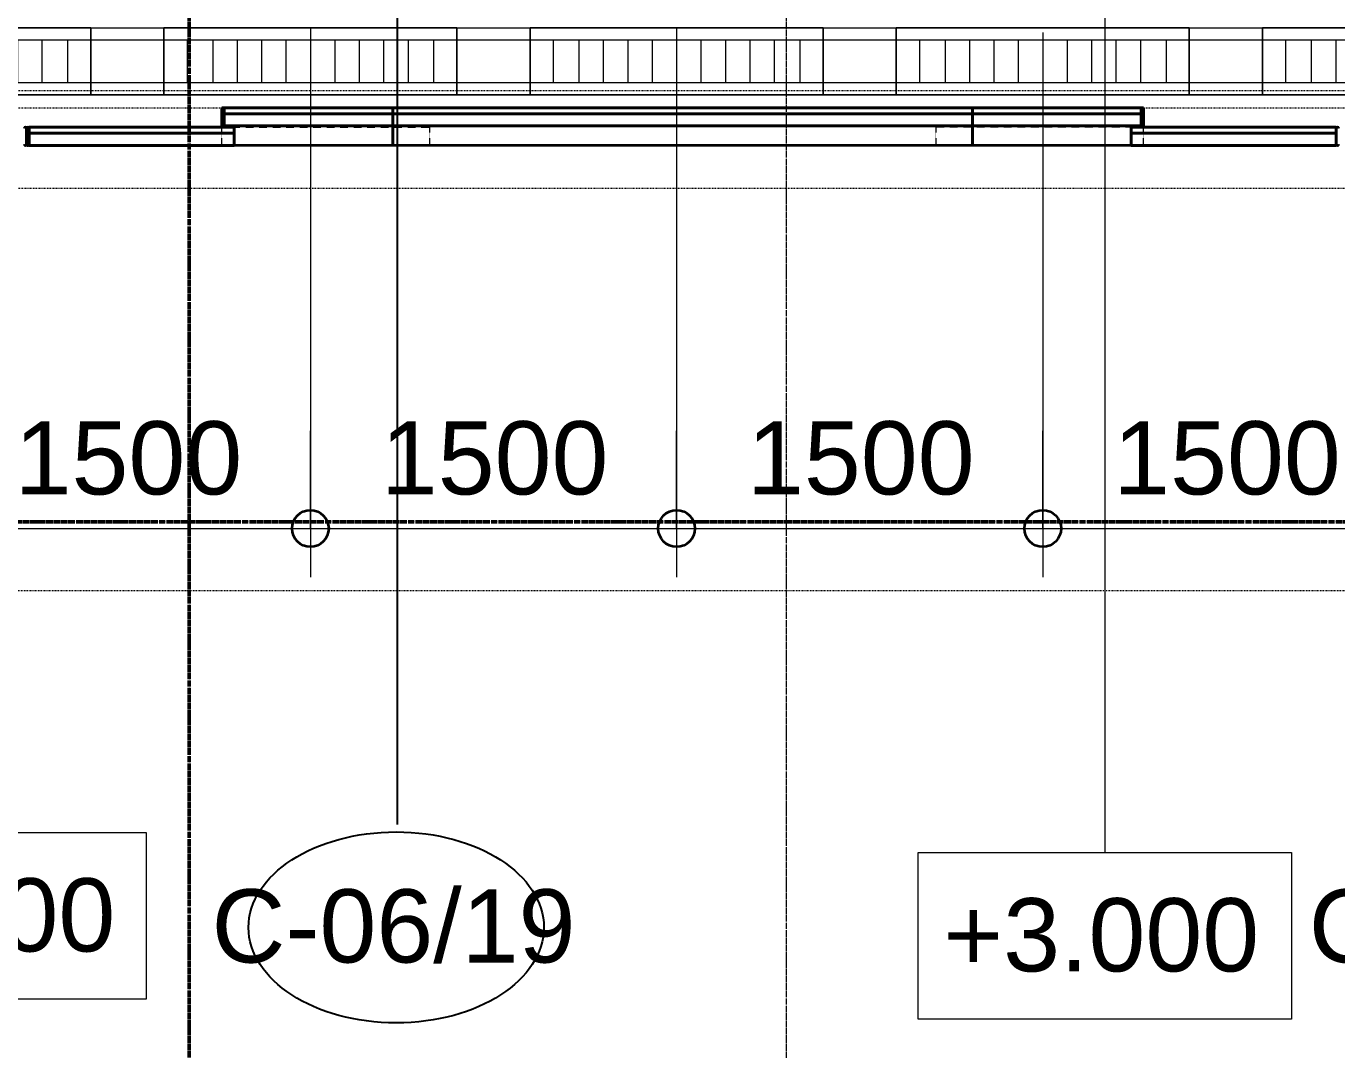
# Model space of a CAD drawing. Header units: millimetres. Extents: x -794326 to -715748, y -17796 to 22353.
# Drawn here: x -781996 to -776628, y -3761 to 433 of the extents above; entities that cross this region are included whole.
import ezdxf

# ---------------------------------------------------------------- set-up
doc = ezdxf.new("R2010")
doc.units = ezdxf.units.MM
for name, pattern in [('DASH', [6.35, 3.175, -3.175]), ('DPA_Grid _ Level 100', [10, 5.5, -1.6, 1.3, -1.6]), ('DPA_Hidden 50', [3, 2, -1]), ('DPA_Hidden 500', [1.4, 0.8, -0.6])]:
    doc.linetypes.add(name, pattern=pattern)
for name, color, linetype, lineweight in [('A-ANNO-DIMS', 1, 'Continuous', 9), ('A-ANNO-DIMS-100', 1, 'Continuous', 9), ('A-ANNO-NOTE', 3, 'Continuous', 25), ('A-DETL', 1, 'Continuous', 70), ('A-GENM', 1, 'Continuous', 9), ('A-GENM-HDLN', 2, 'DPA_Hidden 500', 9), ('A-GLAZ-CURT', 2, 'Continuous', 9), ('G-ANNO-SECL', 3, 'Continuous', 9), ('G-ANNO-TEXT', 3, 'Continuous', 9), ('Q-SPCQ', 2, 'Continuous', 35), ('Q-SPCQ-HDLN', 2, 'DASH', 9), ('S-GRID', 251, 'Continuous', 9)]:
    doc.layers.add(name, color=color, linetype=linetype, lineweight=lineweight)
doc.styles.add('Arial_2', font='arial.ttf', dxfattribs={"height": 300})
doc.dimstyles.new('DPA-DIM-3_0_C-C', dxfattribs={"dimscale": 304.8, "dimtxt": 306.07782, "dimasz": 0.492126, "dimexe": 0.656168, "dimexo": 0.0625, "dimgap": 0.164042, "dimtad": 1, "dimdec": 0, "dimzin": 0, "dimdsep": 46, "dimtxsty": 'Arial_2', "dimblk1": 'DOTBLANK', "dimblk2": 'DOTBLANK', "dimsah": 1, "dimcen": 0.09, "dimdle": 0.656168, "dimadec": 8, "dimazin": 0, "dimtfac": 1, "dimtdec": 4, "dimtix": 1, "dimtmove": 0, "dimatfit": 3, "dimfxl": 1.312336, "dimfxlon": 1, "dimtvp": 1, "dimtolj": 1, "dimtzin": 0, "dimarcsym": 2})

# ---------------------------------------------------------------- blocks, each defined once
blk = doc.blocks.new('DPA_Speciality_PlatformScreenDoor - Length_135300-12767973-4282-01 ENLARGED LOWER PLATFORM LEVEL - REFLECTED CEILING PLAN - SHEET 3')
at = {"layer": 'A-GENM'}
for p, q in [((60087.5, -250), (59889.7, -250)), ((59889.7, -250), (60087.5, -250)), ((59982.5, -250), (59892.5, -250)), ((59892.5, -250), (59982.5, -250)), ((59992.5, -250), (60082.5, -250)), ((60082.5, -250), (59992.5, -250)), ((64462.5, -250), (64660.3, -250)), ((64660.3, -250), (64462.5, -250)), ((64557.5, -250), (64467.5, -250)), ((64467.5, -250), (64557.5, -250)), ((64567.5, -250), (64657.5, -250)), ((64657.5, -250), (64567.5, -250)), ((60640.3, -330), (60764.1, -330)), ((60650.9, -330), (60704, -330)), ((60700.4, -330), (60753.5, -330)), ((62240.3, -330), (62364.1, -330)), ((62250.9, -330), (62304, -330)), ((62300.4, -330), (62353.5, -330))]:
    blk.add_line(p, q, dxfattribs=at)
at = {"layer": 'A-GENM-HDLN'}
for p, q in [((60387.5, -175), (60387.5, -250)), ((60387.5, -175), (61237.5, -175)), ((61237.5, -250), (61237.5, -175)), ((63312.5, -250), (63312.5, -175)), ((64162.5, -175), (63312.5, -175)), ((64162.5, -175), (64162.5, -250)), ((60387.5, -250), (61237.5, -250)), ((64162.5, -250), (63312.5, -250))]:
    blk.add_line(p, q, dxfattribs=at)
at = {"layer": 'Q-SPCQ', "linetype": 'DASH', "lineweight": 9}
blk.add_line((3946, 1650), (73451.3, 1650), dxfattribs=at)
at = {"layer": 'Q-SPCQ'}
for p, q in [((60437.5, -175), (59597.5, -175)), ((59597.5, -175), (60437.5, -175)), ((59597.5, -175), (59597.5, -225)), ((59597.5, -175), (59597.5, -225)), ((59597.5, -245), (59597.5, -180)), ((59597.5, -180), (59597.5, -245)), ((59627.5, -175), (60407.5, -175)), ((60407.5, -175), (59627.5, -175)), ((60407.5, -175), (59627.5, -175)), ((59627.5, -175), (60407.5, -175)), ((60387.5, -175), (61087.5, -175)), ((60437.5, -225), (60437.5, -175)), ((60437.5, -175), (60437.5, -225)), ((61087.5, -175), (61087.5, -330)), ((61087.5, -175), (63462.5, -175)), ((61087.5, -330), (61087.5, -175)), ((61087.5, -200), (61087.5, -175.9)), ((61087.5, -175.9), (61087.5, -200)), ((61087.5, -305), (61087.5, -200)), ((61087.5, -200), (61087.5, -305)), ((63462.5, -175), (63462.5, -330)), ((63462.5, -175), (64162.5, -175)), ((63462.5, -330), (63462.5, -175)), ((63462.5, -200), (63462.5, -175.9)), ((63462.5, -175.9), (63462.5, -200)), ((63462.5, -305), (63462.5, -200)), ((63462.5, -200), (63462.5, -305)), ((64112.5, -175), (64952.5, -175)), ((64952.5, -175), (64112.5, -175)), ((64112.5, -175), (64112.5, -225)), ((64112.5, -225), (64112.5, -175)), ((64922.5, -175), (64142.5, -175)), ((64142.5, -175), (64922.5, -175)), ((64142.5, -175), (64922.5, -175)), ((64922.5, -175), (64142.5, -175)), ((64952.5, -225), (64952.5, -175)), ((64952.5, -225), (64952.5, -175)), ((64952.5, -180), (64952.5, -245)), ((64952.5, -245), (64952.5, -180)), ((64962.5, -245), (64962.5, -180)), ((64962.5, -180), (64962.5, -245)), ((64962.5, -180), (64962.5, -245)), ((64962.5, -245), (64962.5, -180)), ((59597.5, -225), (60437.5, -225)), ((60437.5, -225), (59597.5, -225)), ((59597.5, -250), (59597.5, -225)), ((59597.5, -225), (59597.5, -250)), ((60437.5, -225), (59597.5, -225)), ((59597.5, -225), (59597.5, -250)), ((59597.5, -250), (59597.5, -225)), ((59597.5, -225), (60437.5, -225)), ((60437.5, -225), (59597.5, -225)), ((59597.5, -225), (60437.5, -225)), ((59597.5, -250), (60437.5, -250)), ((60437.5, -250), (59597.5, -250)), ((59597.5, -250), (60437.5, -250)), ((60437.5, -250), (59597.5, -250)), ((60407.5, -225), (59627.5, -225)), ((59627.5, -225), (60407.5, -225)), ((59627.5, -225), (60407.5, -225)), ((60407.5, -225), (59627.5, -225)), ((60387.5, -225), (59647.5, -225)), ((59647.5, -225), (60387.5, -225)), ((60387.5, -225), (59647.5, -225)), ((59647.5, -225), (60387.5, -225)), ((60387.5, -250), (59647.5, -250)), ((59647.5, -250), (60387.5, -250)), ((60387.5, -250), (59647.5, -250)), ((59647.5, -250), (60387.5, -250)), ((60387.5, -305), (60387.5, -250)), ((60387.5, -250), (60387.5, -330)), ((60397.5, -255), (60387.5, -255)), ((60387.5, -255), (60387.5, -330)), ((60387.5, -330), (60387.5, -255)), ((60387.5, -255), (60397.5, -255)), ((60397.5, -330), (60397.5, -255)), ((60397.5, -255), (60397.5, -330)), ((61087.5, -255), (60397.5, -255)), ((60397.5, -255), (61087.5, -255)), ((60397.5, -255), (60397.5, -305)), ((60397.5, -255), (60397.5, -305)), ((60437.5, -225), (60437.5, -250)), ((60437.5, -225), (60437.5, -250)), ((60437.5, -250), (60437.5, -225)), ((60437.5, -225), (60437.5, -250)), ((60447.5, -255), (61027.5, -255)), ((61027.5, -255), (60447.5, -255)), ((61037.5, -255), (60447.5, -255)), ((60447.5, -255), (61037.5, -255)), ((63462.5, -255), (61087.5, -255)), ((61087.5, -255), (63462.5, -255)), ((61087.5, -255), (61087.5, -305)), ((61087.5, -255), (61087.5, -305)), ((61087.5, -305), (61087.5, -255)), ((61087.5, -255), (61087.5, -305)), ((63412.5, -255), (61137.5, -255)), ((61137.5, -255), (63412.5, -255)), ((61147.5, -255), (63402.5, -255)), ((63402.5, -255), (61147.5, -255)), ((63462.5, -255), (64152.5, -255)), ((64152.5, -255), (63462.5, -255)), ((63462.5, -255), (63462.5, -305)), ((63462.5, -305), (63462.5, -255)), ((63462.5, -305), (63462.5, -255)), ((63462.5, -255), (63462.5, -305)), ((63512.5, -255), (64102.5, -255)), ((64102.5, -255), (63512.5, -255)), ((64102.5, -255), (63522.5, -255)), ((63522.5, -255), (64102.5, -255)), ((64952.5, -225), (64112.5, -225)), ((64112.5, -225), (64952.5, -225)), ((64112.5, -250), (64112.5, -225)), ((64112.5, -250), (64112.5, -225)), ((64952.5, -225), (64112.5, -225)), ((64112.5, -225), (64112.5, -250)), ((64112.5, -250), (64112.5, -225)), ((64112.5, -225), (64952.5, -225)), ((64112.5, -225), (64952.5, -225)), ((64952.5, -225), (64112.5, -225)), ((64952.5, -250), (64112.5, -250)), ((64112.5, -250), (64952.5, -250)), ((64112.5, -250), (64952.5, -250)), ((64952.5, -250), (64112.5, -250)), ((64142.5, -225), (64922.5, -225)), ((64922.5, -225), (64142.5, -225)), ((64922.5, -225), (64142.5, -225)), ((64142.5, -225), (64922.5, -225)), ((64152.5, -255), (64152.5, -330)), ((64162.5, -255), (64152.5, -255)), ((64152.5, -255), (64162.5, -255)), ((64152.5, -330), (64152.5, -255)), ((64152.5, -305), (64152.5, -255)), ((64152.5, -305), (64152.5, -255)), ((64162.5, -225), (64902.5, -225)), ((64902.5, -225), (64162.5, -225)), ((64162.5, -225), (64902.5, -225)), ((64902.5, -225), (64162.5, -225)), ((64162.5, -250), (64902.5, -250)), ((64902.5, -250), (64162.5, -250)), ((64162.5, -250), (64902.5, -250)), ((64902.5, -250), (64162.5, -250)), ((64162.5, -330), (64162.5, -250)), ((64162.5, -250), (64162.5, -305)), ((64162.5, -330), (64162.5, -255)), ((64162.5, -255), (64162.5, -330)), ((64952.5, -225), (64952.5, -250)), ((64952.5, -250), (64952.5, -225)), ((64952.5, -250), (64952.5, -225)), ((64952.5, -225), (64952.5, -250)), ((60387.5, -329.1), (60387.5, -305)), ((61087.5, -305), (60397.5, -305)), ((60397.5, -305), (61077.5, -305)), ((60397.5, -305), (60397.5, -330)), ((60397.5, -305), (60397.5, -330)), ((60397.5, -305), (61077.5, -305)), ((61077.5, -305), (60397.5, -305)), ((60397.5, -330), (60397.5, -305)), ((60397.5, -305), (60397.5, -330)), ((61087.5, -305), (60397.5, -305)), ((60397.5, -305), (61087.5, -305)), ((61027.5, -305), (60447.5, -305)), ((60447.5, -305), (61027.5, -305)), ((61027.5, -305), (60447.5, -305)), ((60447.5, -305), (61027.5, -305)), ((61037.5, -305), (60447.5, -305)), ((60447.5, -305), (61037.5, -305)), ((60447.5, -305), (61027.5, -305)), ((61027.5, -305), (60447.5, -305)), ((61077.5, -305), (61087.5, -305)), ((61087.5, -329.1), (61087.5, -305)), ((63462.5, -305), (61087.5, -305)), ((61087.5, -305), (61097.5, -305)), ((61087.5, -330), (61087.5, -305)), ((61087.5, -305), (61087.5, -330)), ((63462.5, -305), (61087.5, -305)), ((61087.5, -305), (63462.5, -305)), ((61087.5, -305), (61087.5, -329.1)), ((61087.5, -330), (61087.5, -305)), ((61087.5, -305), (61087.5, -330)), ((61097.5, -305), (63452.5, -305)), ((61097.5, -305), (63452.5, -305)), ((63452.5, -305), (61097.5, -305)), ((63412.5, -305), (61137.5, -305)), ((61137.5, -305), (63412.5, -305)), ((63402.5, -305), (61147.5, -305)), ((61147.5, -305), (63402.5, -305)), ((63402.5, -305), (61147.5, -305)), ((61147.5, -305), (63402.5, -305)), ((61147.5, -305), (63402.5, -305)), ((63402.5, -305), (61147.5, -305)), ((63452.5, -305), (63462.5, -305)), ((63462.5, -329.1), (63462.5, -305)), ((63462.5, -305), (63472.5, -305)), ((64152.5, -305), (63462.5, -305)), ((63462.5, -305), (63462.5, -330)), ((63462.5, -330), (63462.5, -305)), ((63462.5, -305), (64152.5, -305)), ((64152.5, -305), (63462.5, -305)), ((63462.5, -305), (63462.5, -329.1)), ((63462.5, -330), (63462.5, -305)), ((63462.5, -305), (63462.5, -330)), ((63472.5, -305), (64152.5, -305)), ((64152.5, -305), (63472.5, -305)), ((63472.5, -305), (64152.5, -305)), ((63512.5, -305), (64102.5, -305)), ((64102.5, -305), (63512.5, -305)), ((63522.5, -305), (64102.5, -305)), ((64102.5, -305), (63522.5, -305)), ((63522.5, -305), (64102.5, -305)), ((64102.5, -305), (63522.5, -305)), ((64102.5, -305), (63522.5, -305)), ((63522.5, -305), (64102.5, -305)), ((64152.5, -330), (64152.5, -305)), ((64152.5, -330), (64152.5, -305)), ((64152.5, -305), (64152.5, -330)), ((64152.5, -330), (64152.5, -305)), ((64162.5, -305), (64162.5, -329.1)), ((60387.5, -330), (61087.5, -330)), ((60387.5, -330), (60397.5, -330)), ((60397.5, -330), (60387.5, -330)), ((61077.5, -330), (60397.5, -330)), ((60397.5, -330), (61087.5, -330)), ((60397.5, -330), (61077.5, -330)), ((61077.5, -330), (60397.5, -330)), ((61027.5, -330), (60447.5, -330)), ((60447.5, -330), (61027.5, -330)), ((61027.5, -330), (60447.5, -330)), ((60447.5, -330), (61027.5, -330)), ((61087.5, -330), (61077.5, -330)), ((61087.5, -330), (63462.5, -330)), ((61097.5, -330), (61087.5, -330)), ((61087.5, -330), (63462.5, -330)), ((63452.5, -330), (61097.5, -330)), ((61097.5, -330), (63452.5, -330)), ((63452.5, -330), (61097.5, -330)), ((63402.5, -330), (61147.5, -330)), ((61147.5, -330), (63402.5, -330)), ((63402.5, -330), (61147.5, -330)), ((61147.5, -330), (63402.5, -330)), ((63462.5, -330), (63452.5, -330)), ((63462.5, -330), (64162.5, -330)), ((63462.5, -330), (64152.5, -330)), ((63472.5, -330), (63462.5, -330)), ((64152.5, -330), (63472.5, -330)), ((64152.5, -330), (63472.5, -330)), ((63472.5, -330), (64152.5, -330)), ((63522.5, -330), (64102.5, -330)), ((64102.5, -330), (63522.5, -330)), ((63522.5, -330), (64102.5, -330)), ((64102.5, -330), (63522.5, -330)), ((64152.5, -330), (64162.5, -330)), ((64162.5, -330), (64152.5, -330))]:
    blk.add_line(p, q, dxfattribs=at)
for centre, start, end in [((59592.5, -180), 0, 180), ((59592.5, -180), 0, 45), ((64957.5, -180), 0, 180), ((64957.5, -180), 135, 180), ((64957.5, -180), 60, 120), ((64957.5, -180), 360, 30), ((64967.5, -180), 0, 180), ((64967.5, -180), 150, 180), ((59592.5, -245), 180, 360), ((59592.5, -245), 330, 360), ((64957.5, -245), 180, 210), ((64957.5, -245), 180, 0), ((64957.5, -245), 240, 300), ((64957.5, -245), 330, 0), ((64967.5, -245), 180, 210), ((64967.5, -245), 180, 360)]:
    blk.add_arc(centre, 5, start, end, dxfattribs=at)
at = {"layer": 'Q-SPCQ-HDLN'}
for p, q in [((73451.3, 0), (3946, 0)), ((73451.3, -330), (3946, -330)), ((73451.3, -400), (3946, -400))]:
    blk.add_line(p, q, dxfattribs=at)
blk = doc.blocks.new('DPA_CP_Metal Ceiling Luminaire2 - Linear Luminaire-12404975-4282-01 ENLARGED LOWER PLATFORM LEVEL - REFLECTED CEILING PLAN - SHEET 3')
at = {"layer": 'A-GLAZ-CURT'}
for p, q in [((-786932.4, 2701.5), (-786932.4, 2976.5)), ((-786932.4, 2976.5), (-785732.4, 2976.5)), ((-786932.4, 2976.5), (-786932.4, 2701.5)), ((-785732.4, 2976.5), (-786932.4, 2976.5)), ((-786932.4, 2976.5), (-785732.4, 2976.5)), ((-785732.4, 2976.5), (-785732.4, 2701.5)), ((-785732.4, 2701.5), (-785732.4, 2976.5)), ((-786932.4, 2939), (-786932.4, 2701.5)), ((-786932.4, 2926.5), (-785732.4, 2926.5)), ((-785732.4, 2939), (-785732.4, 2701.5)), ((-786932.4, 2751.5), (-785732.4, 2751.5)), ((-785732.4, 2701.5), (-786932.4, 2701.5)), ((-785732.4, 2701.5), (-786932.4, 2701.5)), ((-786932.4, 2701.5), (-785732.4, 2701.5))]:
    blk.add_line(p, q, dxfattribs=at)
at = {"layer": 'A-GLAZ-CURT', "linetype": 'DPA_Hidden 50'}
for p, q in [((-786837.4, 2926.5), (-786837.4, 2751.5)), ((-786732.4, 2926.5), (-786732.4, 2751.5)), ((-786632.4, 2926.5), (-786632.4, 2751.5)), ((-786532.4, 2926.5), (-786532.4, 2751.5)), ((-786432.4, 2926.5), (-786432.4, 2751.5)), ((-786332.4, 2926.5), (-786332.4, 2751.5)), ((-786232.4, 2926.5), (-786232.4, 2751.5)), ((-786132.4, 2926.5), (-786132.4, 2751.5)), ((-786032.4, 2926.5), (-786032.4, 2751.5)), ((-785932.4, 2926.5), (-785932.4, 2751.5)), ((-785827.4, 2926.5), (-785827.4, 2751.5))]:
    blk.add_line(p, q, dxfattribs=at)
blk = doc.blocks.new('DPA_CP_Metal Ceiling Panel1 - Horizontal with Gap-13297912-4282-01 ENLARGED LOWER PLATFORM LEVEL - REFLECTED CEILING PLAN - SHEET 3')
at = {"layer": 'A-GLAZ-CURT'}
for p, q in [((-786232.4, 151.5), (-786232.4, 426.5)), ((-786232.4, 151.5), (-786232.4, 426.5)), ((-786232.4, 426.5), (-785932.4, 426.5)), ((-786232.4, 426.5), (-785932.4, 426.5)), ((-786232.4, 151.5), (-786232.4, 426.5)), ((-786232.4, 376.5), (-785932.4, 376.5)), ((-785932.4, 151.5), (-785932.4, 426.5)), ((-785932.4, 426.5), (-785932.4, 151.5)), ((-785932.4, 426.5), (-785932.4, 151.5)), ((-786232.4, 201.5), (-785932.4, 201.5)), ((-786232.4, 151.5), (-785932.4, 151.5)), ((-785932.4, 151.5), (-786232.4, 151.5)), ((-785932.4, 151.5), (-786232.4, 151.5))]:
    blk.add_line(p, q, dxfattribs=at)
blk = doc.blocks.new('Ceiling Tags - Ceiling Tags-9510765-4282-01 ENLARGED LOWER PLATFORM LEVEL - REFLECTED CEILING PLAN - SHEET 3')
at = {"layer": 'A-ANNO-NOTE'}
blk.add_ellipse((0, 0), major_axis=(6.049, 0), ratio=0.646436, dxfattribs=at)
blk = doc.blocks.new('DIMBLOCK74-4282-01 ENLARGED LOWER PLATFORM LEVEL - REFLECTED CEILING PLAN - SHEET 3')
at = {"layer": 'A-ANNO-DIMS-100'}
for p, q in [((-782332.4, -1225), (-782332.4, -1825)), ((-782332.4, -1625), (-782332.4, -1225)), ((-780832.4, -1225), (-780832.4, -1825)), ((-780832.4, -1625), (-780832.4, -1225)), ((-782332.4, -1625), (-780632.4, -1625))]:
    blk.add_line(p, q, dxfattribs=at)
at = {"layer": 'A-ANNO-DIMS-100', "lineweight": 35}
for centre in [(-782332.4, -1625), (-780832.4, -1625)]:
    blk.add_circle(centre, 75, dxfattribs=at)
at = {"layer": 'A-ANNO-DIMS-100', "color": 0, "insert": (-782043.8, -1185.6), "char_height": 300, "width": 1107.531, "attachment_point": 1, "line_spacing_factor": 0.941778, "style": 'Arial_2'}
blk.add_mtext('1500', dxfattribs=at)
blk = doc.blocks.new('_DotBlank')
at = {"color": 0, "linetype": 'ByBlock', "lineweight": -2}
blk.add_line((-0.5, 0), (-1, 0), dxfattribs=at)
blk.add_circle((0, 0), 0.5, dxfattribs=at)
blk = doc.blocks.new('DIMBLOCK75-4282-01 ENLARGED LOWER PLATFORM LEVEL - REFLECTED CEILING PLAN - SHEET 3')
at = {"layer": 'A-ANNO-DIMS-100'}
for p, q in [((-780832.4, -1225), (-780832.4, -1825)), ((-780832.4, -1625), (-780832.4, -1225)), ((-779332.4, -1225), (-779332.4, -1825)), ((-779332.4, -1625), (-779332.4, -1225)), ((-781032.4, -1625), (-779332.4, -1625))]:
    blk.add_line(p, q, dxfattribs=at)
at = {"layer": 'A-ANNO-DIMS-100', "lineweight": 35}
for centre in [(-780832.4, -1625), (-779332.4, -1625)]:
    blk.add_circle(centre, 75, dxfattribs=at)
at = {"layer": 'A-ANNO-DIMS-100', "color": 0, "insert": (-780543.8, -1185.6), "char_height": 300, "width": 1107.531, "attachment_point": 1, "line_spacing_factor": 0.941778, "style": 'Arial_2'}
blk.add_mtext('1500', dxfattribs=at)
blk = doc.blocks.new('DIMBLOCK76-4282-01 ENLARGED LOWER PLATFORM LEVEL - REFLECTED CEILING PLAN - SHEET 3')
at = {"layer": 'A-ANNO-DIMS-100'}
for p, q in [((-779332.4, -1225), (-779332.4, -1825)), ((-779332.4, -1625), (-779332.4, -1225)), ((-777832.4, -1225), (-777832.4, -1825)), ((-777832.4, -1625), (-777832.4, -1225)), ((-779332.4, -1625), (-777832.4, -1625))]:
    blk.add_line(p, q, dxfattribs=at)
at = {"layer": 'A-ANNO-DIMS-100', "lineweight": 35}
for centre in [(-779332.4, -1625), (-777832.4, -1625)]:
    blk.add_circle(centre, 75, dxfattribs=at)
at = {"layer": 'A-ANNO-DIMS-100', "color": 0, "insert": (-779043.8, -1185.6), "char_height": 300, "width": 1107.531, "attachment_point": 1, "line_spacing_factor": 0.941778, "style": 'Arial_2'}
blk.add_mtext('1500', dxfattribs=at)
blk = doc.blocks.new('DIMBLOCK77-4282-01 ENLARGED LOWER PLATFORM LEVEL - REFLECTED CEILING PLAN - SHEET 3')
at = {"layer": 'A-ANNO-DIMS-100'}
for p, q in [((-777832.4, -1225), (-777832.4, -1825)), ((-777832.4, -1625), (-777832.4, -1225)), ((-776332.4, -1225), (-776332.4, -1825)), ((-776332.4, -1625), (-776332.4, -1225)), ((-777832.4, -1625), (-776132.4, -1625))]:
    blk.add_line(p, q, dxfattribs=at)
at = {"layer": 'A-ANNO-DIMS-100', "lineweight": 35}
for centre in [(-777832.4, -1625), (-776332.4, -1625)]:
    blk.add_circle(centre, 75, dxfattribs=at)
at = {"layer": 'A-ANNO-DIMS-100', "color": 0, "insert": (-777543.8, -1185.6), "char_height": 300, "width": 1107.531, "attachment_point": 1, "line_spacing_factor": 0.941778, "style": 'Arial_2'}
blk.add_mtext('1500', dxfattribs=at)

msp = doc.modelspace()

# ---------------------------------------------------------------- linework, layer by layer
at = {"layer": 'A-ANNO-NOTE'}
msp.add_line((-780476.8, 3430.6), (-780476.8, -2837.4), dxfattribs=at)
at = {"layer": 'A-DETL', "color": 55, "linetype": 'DPA_Hidden 50', "lineweight": 9}
for p, q in [((-780832.4, 426.5), (-780832.4, -1393.5)), ((-780832.4, 426.5), (-780832.4, -1393.5)), ((-779332.4, 426.5), (-779332.4, -1393.5)), ((-777832.4, 406.5), (-777832.4, -1393.5))]:
    msp.add_line(p, q, dxfattribs=at)
at = {"layer": 'G-ANNO-SECL', "linetype": 'DPA_Grid _ Level 100', "lineweight": 50}
for p, q in [((-781329.4, 20542.7), (-781329.4, -17449.3)), ((-792462.3, -1598.3), (-718681.7, -1598.3))]:
    msp.add_line(p, q, dxfattribs=at)
at = {"layer": 'G-ANNO-TEXT', "color": 10}
msp.add_line((-777577.7, 4563.1), (-777577.7, -2952.7), dxfattribs=at)
at = {"layer": 'G-ANNO-TEXT', "color": 10, "flags": 128}
for points in [[(-781505.6, -3553.5), (-783028, -3553.5), (-783028, -2871.1), (-781505.6, -2871.1)], [(-778342.4, -2952.7), (-776813, -2952.7), (-776813, -3635.1), (-778342.4, -3635.1)]]:
    msp.add_lwpolyline(points, close=True, dxfattribs=at)
at = {"layer": 'S-GRID', "linetype": 'DPA_Grid _ Level 100'}
msp.add_line((-778882.4, -17795.6), (-778882.4, 20540.3), dxfattribs=at)

# ---------------------------------------------------------------- block references
at = {"layer": 'A-ANNO-NOTE', "xscale": 100, "yscale": 100, "zscale": 100}
msp.add_blockref('Ceiling Tags - Ceiling Tags-9510765-4282-01 ENLARGED LOWER PLATFORM LEVEL - REFLECTED CEILING PLAN - SHEET 3', (-780480.9, -3259.4), dxfattribs=at)
at = {"layer": 'A-GLAZ-CURT'}
for name, p in [('DPA_CP_Metal Ceiling Luminaire2 - Linear Luminaire-12404975-4282-01 ENLARGED LOWER PLATFORM LEVEL - REFLECTED CEILING PLAN - SHEET 3', (4000, -2550)), ('DPA_CP_Metal Ceiling Luminaire2 - Linear Luminaire-12404975-4282-01 ENLARGED LOWER PLATFORM LEVEL - REFLECTED CEILING PLAN - SHEET 3', (4000, -2550)), ('DPA_CP_Metal Ceiling Luminaire2 - Linear Luminaire-12404975-4282-01 ENLARGED LOWER PLATFORM LEVEL - REFLECTED CEILING PLAN - SHEET 3', (4000, -2550)), ('DPA_CP_Metal Ceiling Panel1 - Horizontal with Gap-13297912-4282-01 ENLARGED LOWER PLATFORM LEVEL - REFLECTED CEILING PLAN - SHEET 3', (4500, 0)), ('DPA_CP_Metal Ceiling Panel1 - Horizontal with Gap-13297912-4282-01 ENLARGED LOWER PLATFORM LEVEL - REFLECTED CEILING PLAN - SHEET 3', (4500, 0)), ('DPA_CP_Metal Ceiling Panel1 - Horizontal with Gap-13297912-4282-01 ENLARGED LOWER PLATFORM LEVEL - REFLECTED CEILING PLAN - SHEET 3', (4500, 0)), ('DPA_CP_Metal Ceiling Luminaire2 - Linear Luminaire-12404975-4282-01 ENLARGED LOWER PLATFORM LEVEL - REFLECTED CEILING PLAN - SHEET 3', (5500, -2550)), ('DPA_CP_Metal Ceiling Luminaire2 - Linear Luminaire-12404975-4282-01 ENLARGED LOWER PLATFORM LEVEL - REFLECTED CEILING PLAN - SHEET 3', (5500, -2550)), ('DPA_CP_Metal Ceiling Luminaire2 - Linear Luminaire-12404975-4282-01 ENLARGED LOWER PLATFORM LEVEL - REFLECTED CEILING PLAN - SHEET 3', (5500, -2550)), ('DPA_CP_Metal Ceiling Panel1 - Horizontal with Gap-13297912-4282-01 ENLARGED LOWER PLATFORM LEVEL - REFLECTED CEILING PLAN - SHEET 3', (6000, 0)), ('DPA_CP_Metal Ceiling Panel1 - Horizontal with Gap-13297912-4282-01 ENLARGED LOWER PLATFORM LEVEL - REFLECTED CEILING PLAN - SHEET 3', (6000, 0)), ('DPA_CP_Metal Ceiling Panel1 - Horizontal with Gap-13297912-4282-01 ENLARGED LOWER PLATFORM LEVEL - REFLECTED CEILING PLAN - SHEET 3', (6000, 0)), ('DPA_CP_Metal Ceiling Luminaire2 - Linear Luminaire-12404975-4282-01 ENLARGED LOWER PLATFORM LEVEL - REFLECTED CEILING PLAN - SHEET 3', (7000, -2550)), ('DPA_CP_Metal Ceiling Luminaire2 - Linear Luminaire-12404975-4282-01 ENLARGED LOWER PLATFORM LEVEL - REFLECTED CEILING PLAN - SHEET 3', (7000, -2550)), ('DPA_CP_Metal Ceiling Luminaire2 - Linear Luminaire-12404975-4282-01 ENLARGED LOWER PLATFORM LEVEL - REFLECTED CEILING PLAN - SHEET 3', (7000, -2550)), ('DPA_CP_Metal Ceiling Panel1 - Horizontal with Gap-13297912-4282-01 ENLARGED LOWER PLATFORM LEVEL - REFLECTED CEILING PLAN - SHEET 3', (7500, 0)), ('DPA_CP_Metal Ceiling Panel1 - Horizontal with Gap-13297912-4282-01 ENLARGED LOWER PLATFORM LEVEL - REFLECTED CEILING PLAN - SHEET 3', (7500, 0)), ('DPA_CP_Metal Ceiling Panel1 - Horizontal with Gap-13297912-4282-01 ENLARGED LOWER PLATFORM LEVEL - REFLECTED CEILING PLAN - SHEET 3', (7500, 0)), ('DPA_CP_Metal Ceiling Luminaire2 - Linear Luminaire-12404975-4282-01 ENLARGED LOWER PLATFORM LEVEL - REFLECTED CEILING PLAN - SHEET 3', (8500, -2550)), ('DPA_CP_Metal Ceiling Luminaire2 - Linear Luminaire-12404975-4282-01 ENLARGED LOWER PLATFORM LEVEL - REFLECTED CEILING PLAN - SHEET 3', (8500, -2550)), ('DPA_CP_Metal Ceiling Luminaire2 - Linear Luminaire-12404975-4282-01 ENLARGED LOWER PLATFORM LEVEL - REFLECTED CEILING PLAN - SHEET 3', (8500, -2550)), ('DPA_CP_Metal Ceiling Panel1 - Horizontal with Gap-13297912-4282-01 ENLARGED LOWER PLATFORM LEVEL - REFLECTED CEILING PLAN - SHEET 3', (9000, 0)), ('DPA_CP_Metal Ceiling Panel1 - Horizontal with Gap-13297912-4282-01 ENLARGED LOWER PLATFORM LEVEL - REFLECTED CEILING PLAN - SHEET 3', (9000, 0)), ('DPA_CP_Metal Ceiling Panel1 - Horizontal with Gap-13297912-4282-01 ENLARGED LOWER PLATFORM LEVEL - REFLECTED CEILING PLAN - SHEET 3', (9000, 0)), ('DPA_CP_Metal Ceiling Luminaire2 - Linear Luminaire-12404975-4282-01 ENLARGED LOWER PLATFORM LEVEL - REFLECTED CEILING PLAN - SHEET 3', (10000, -2550)), ('DPA_CP_Metal Ceiling Luminaire2 - Linear Luminaire-12404975-4282-01 ENLARGED LOWER PLATFORM LEVEL - REFLECTED CEILING PLAN - SHEET 3', (10000, -2550)), ('DPA_CP_Metal Ceiling Luminaire2 - Linear Luminaire-12404975-4282-01 ENLARGED LOWER PLATFORM LEVEL - REFLECTED CEILING PLAN - SHEET 3', (10000, -2550))]:
    msp.add_blockref(name, p, dxfattribs=at)
at = {"layer": 'Q-SPCQ', "rotation": 180}
msp.add_blockref('DPA_Speciality_PlatformScreenDoor - Length_135300-12767973-4282-01 ENLARGED LOWER PLATFORM LEVEL - REFLECTED CEILING PLAN - SHEET 3', (-717032.4, -231), dxfattribs=at)

# ---------------------------------------------------------------- texts
at = {"layer": 'A-ANNO-NOTE', "lineweight": 9, "char_height": 300, "width": 1835.864, "attachment_point": 1, "style": 'Arial_2'}
for s, insert in [('C-06/19', (-781237.3, -3103.2)), ('C-08/19', (-776742.7, -3103.2))]:
    msp.add_mtext(s, dxfattribs=dict(at, insert=insert))
at = {"layer": 'G-ANNO-TEXT', "color": 7, "char_height": 300, "width": 1595.358, "attachment_point": 1, "style": 'Arial_2'}
for insert in [(-782924.8, -3058), (-778239.2, -3139.6)]:
    msp.add_mtext('+3.000', dxfattribs=dict(at, insert=insert))

# ---------------------------------------------------------------- dimensions: what is measured, and where the dimension line sits
at = {"layer": 'A-ANNO-DIMS'}
for base, p1, p2, picture, middle in [((-780832.4, -1625), (-782332.4, -1225), (-780832.4, -1225), 'DIMBLOCK74-4282-01 ENLARGED LOWER PLATFORM LEVEL - REFLECTED CEILING PLAN - SHEET 3', (-781582.4, -1421.9)), ((-779332.4, -1625), (-780832.4, -1225), (-779332.4, -1225), 'DIMBLOCK75-4282-01 ENLARGED LOWER PLATFORM LEVEL - REFLECTED CEILING PLAN - SHEET 3', (-780082.4, -1421.9)), ((-777832.4, -1625), (-779332.4, -1225), (-777832.4, -1225), 'DIMBLOCK76-4282-01 ENLARGED LOWER PLATFORM LEVEL - REFLECTED CEILING PLAN - SHEET 3', (-778582.4, -1421.9)), ((-776332.4, -1625), (-777832.4, -1225), (-776332.4, -1225), 'DIMBLOCK77-4282-01 ENLARGED LOWER PLATFORM LEVEL - REFLECTED CEILING PLAN - SHEET 3', (-777082.4, -1421.9))]:
    dim = msp.add_linear_dim(base=base, p1=p1, p2=p2, dimstyle='DPA-DIM-3_0_C-C', override={"dimpost": '<>', "dimfxl": 1500}, dxfattribs=at)
    dim.commit()
    dim.dimension.update_dxf_attribs({"geometry": picture, "text_midpoint": middle})

doc.saveas('drawing.dxf')
